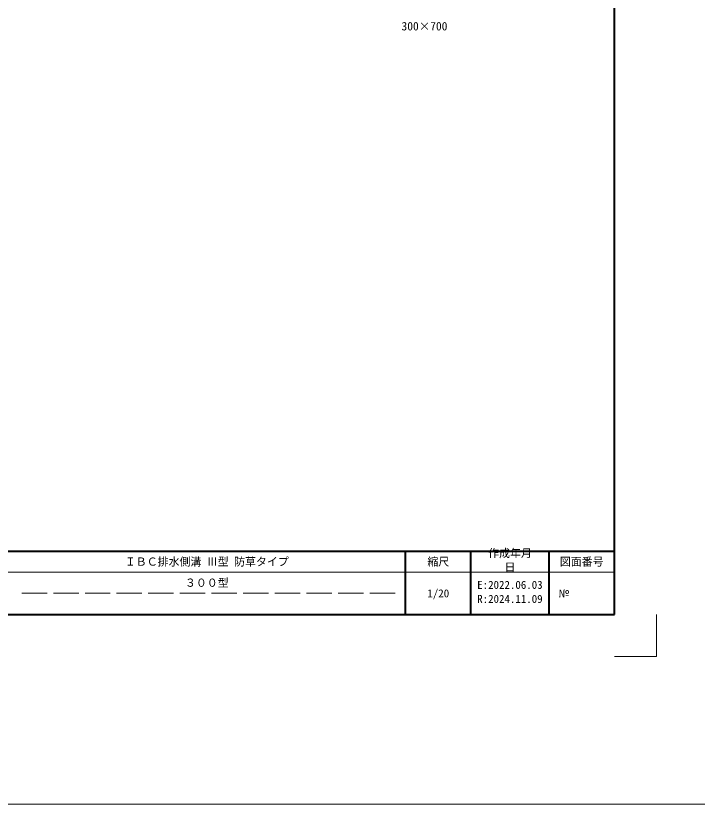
# Model space of a CAD drawing. Units: millimetres at full size, sheet at 1:20; details may follow other scales. Extents: x -1267 to 18002, y -8037 to 7143.
# Drawn here: x 5362 to 8593, y -8037 to -4298 of the extents above; entities that cross this region are included whole.
import ezdxf
from ezdxf.enums import TextEntityAlignment as Align

# ---------------------------------------------------------------- set-up
doc = ezdxf.new("R2010")
doc.units = ezdxf.units.MM
doc.header["$LTSCALE"] = 20
doc.linetypes.add('DASHED', pattern=[7.5, 6, -1.5])
for name, color, linetype, lineweight in [('0_2', 5, 'Continuous', 13), ('Defpoints_3', 1, 'Continuous', 13), ('図枠', 7, 'Continuous', 5)]:
    doc.layers.add(name, color=color, linetype=linetype, lineweight=lineweight)
doc.layers.add('文字', color=7, linetype='Continuous')
doc.styles.add('ＭＳ ゴシック', font='')
doc.styles.add('ＭＳ 明朝', font='')
doc.styles.get('ＭＳ ゴシック').set_extended_font_data('MS Gothic')
doc.styles.get('ＭＳ 明朝').set_extended_font_data('MS Mincho')

msp = doc.modelspace()

# ---------------------------------------------------------------- linework, layer by layer
at = {"layer": '0_2'}
msp.add_line((-1267.22, -8037.05), (18001.66, -8037.05), dxfattribs=at)
at = {"layer": 'Defpoints_3'}
for p in [(8400, -7136.97), (8400, -7136.97), (8200, -7336.97), (8200, -7336.97)]:
    msp.add_line(p, (8400, -7336.97), dxfattribs=at)
at = {"layer": '図枠', "lineweight": 40}
for p, q in [((8200, -7136.97), (8200, -1596.97)), ((8200, -7136.97), (8200, -1596.97)), ((400, -6836.97), (8200, -6836.97)), ((7210, -7136.97), (7210, -6836.97)), ((7520, -7136.97), (7520, -6836.97)), ((7890, -7136.97), (7890, -6836.97)), ((400, -7136.97), (8200, -7136.97))]:
    msp.add_line(p, q, dxfattribs=at)
at = {"layer": '図枠', "lineweight": 13}
msp.add_line((8200, -6936.97), (4925, -6936.97), dxfattribs=at)
at = {"layer": '図枠', "linetype": 'DASHED', "lineweight": 9}
msp.add_line((7160, -7036.97), (5375, -7036.97), dxfattribs=at)

# ---------------------------------------------------------------- texts
at = {"layer": '図枠', "style": 'ＭＳ ゴシック'}
for s, p in [('作成年月', (7601.4, -6827.74)), ('日', (7679.1, -6894.4)), ('E:2022.06.03', (7549.6, -6977.74)), ('R:2024.11.09', (7549.6, -7044.4))]:
    msp.add_text(s, height=37.98, dxfattribs=at).set_placement(p, align=Align.TOP_LEFT)
for s, p in [('ＩＢＣ排水側溝 Ⅲ型 防草タイプ', (6267.5, -6886.97)), ('縮尺', (7365, -6886.97)), ('図面番号', (8045, -6886.97)), ('３００型', (6267.5, -6986.97)), ('1/20', (7365, -7036.97))]:
    msp.add_text(s, height=37.98, dxfattribs=at).set_placement(p, align=Align.MIDDLE_CENTER)
msp.add_text('№', height=37.98, dxfattribs=at).set_placement((7934.35, -7036.97), align=Align.MIDDLE_LEFT)
at = {"layer": '文字', "style": 'ＭＳ 明朝'}
msp.add_text('300×700', height=40.03, dxfattribs=at).set_placement((7299.5, -4347.6), align=Align.MIDDLE_CENTER)

doc.saveas('drawing.dxf')
